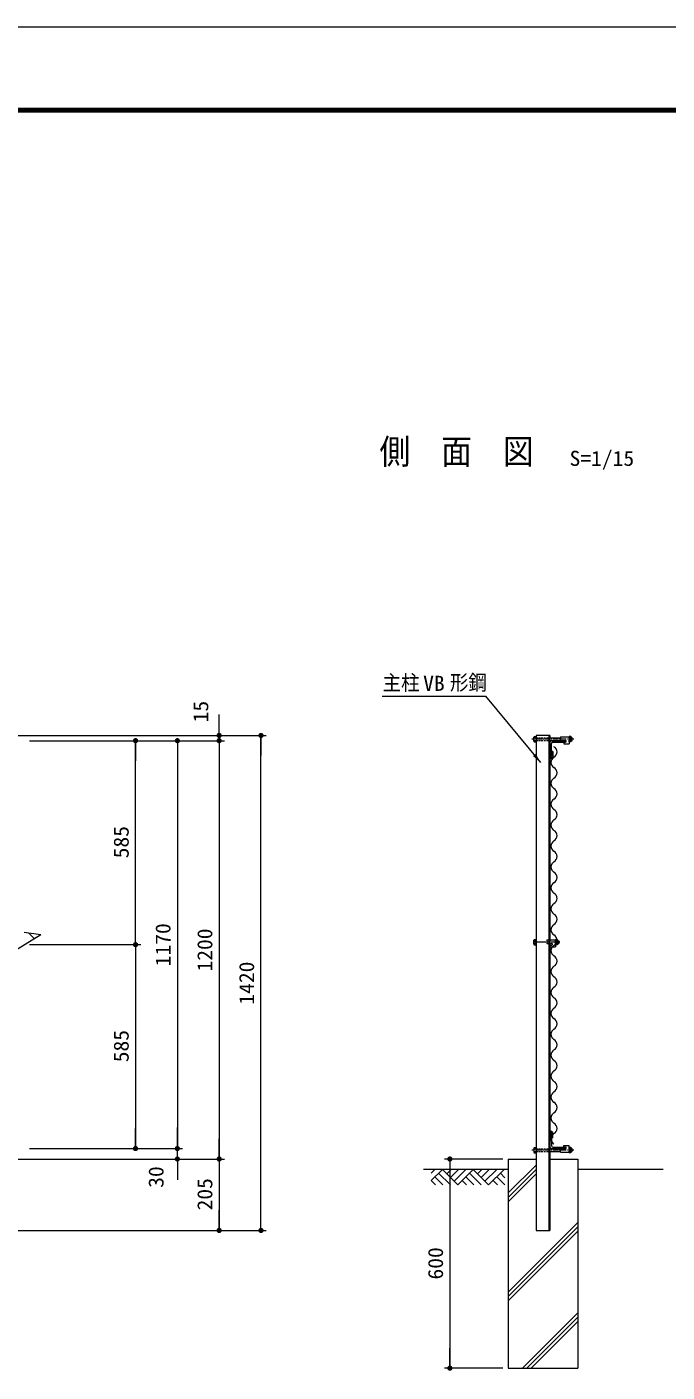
# Model space of a CAD drawing. Units: millimetres at full size. Extents: x -4455 to 4455, y -3150 to 3150.
# Drawn here: x -1090 to 747, y -709 to 3150 of the extents above; entities that cross this region are included whole.
import ezdxf
from ezdxf.enums import TextEntityAlignment as Align

# ---------------------------------------------------------------- set-up
doc = ezdxf.new("R2010")
doc.units = ezdxf.units.MM
doc.header["$LTSCALE"] = 20
for name, pattern in [('USER1', [2, 1.25, -0.25, 0.25, -0.25]), ('USER2', [4.7625, 3.175, -1.5875]), ('USER3', [1.125, 0.75, -0.125, 0.125, -0.125]), ('USER4', [0.375, 0.25, -0.125])]:
    doc.linetypes.add(name, pattern=pattern)
for name, color, linetype, lineweight in [('0-0_6文字', 3, 'Continuous', 18), ('0-1_4基礎', 4, 'Continuous', 18), ('0-2_5寸法', 1, 'Continuous', 18), ('0-3_SUNPOU', 1, 'Continuous', 18), ('0-4_1部材', 3, 'Continuous', 18), ('0-8_8部品', 3, 'Continuous', 18), ('0-A_2網', 4, 'Continuous', 18), ('0-C_GL', 7, 'Continuous', 18), ('0-D_0', 3, 'Continuous', 18), ('0-F_D-TTL', 7, 'Continuous', 18)]:
    doc.layers.add(name, color=color, linetype=linetype, lineweight=lineweight)
doc.styles.add('ＭＳ ゴシック', font='')
doc.styles.get('ＭＳ ゴシック').set_extended_font_data('MS Gothic')

# ---------------------------------------------------------------- blocks, each defined once
blk = doc.blocks.new('M1')
at = {"layer": '0-3_SUNPOU'}
blk.add_line((-5, 0), (-38.58, 0), dxfattribs=at)
for points in [[(0, 0), (-5, 0), (-4.96, 0.63)], [(0, 0), (-4.96, -0.63), (-5, 0)], [(0, 0), (-4.96, 0.63), (-4.84, 1.24)], [(0, 0), (-4.84, -1.24), (-4.96, -0.63)], [(0, 0), (-4.84, 1.24), (-4.65, 1.84)], [(0, 0), (-4.65, -1.84), (-4.84, -1.24)], [(0, 0), (-4.65, 1.84), (-4.38, 2.41)], [(0, 0), (-4.38, -2.41), (-4.65, -1.84)], [(0, 0), (-4.38, 2.41), (-4.05, 2.94)], [(0, 0), (-4.05, -2.94), (-4.38, -2.41)], [(0, 0), (-4.05, 2.94), (-3.64, 3.42)], [(0, 0), (-3.64, -3.42), (-4.05, -2.94)], [(0, 0), (-3.64, 3.42), (-3.19, 3.85)], [(0, 0), (-3.19, -3.85), (-3.64, -3.42)], [(0, 0), (-3.19, 3.85), (-2.68, 4.22)], [(0, 0), (-2.68, -4.22), (-3.19, -3.85)], [(0, 0), (-2.68, 4.22), (-2.13, 4.52)], [(0, 0), (-2.13, -4.52), (-2.68, -4.22)], [(0, 0), (-2.13, 4.52), (-1.55, 4.76)], [(0, 0), (-1.55, -4.76), (-2.13, -4.52)], [(0, 0), (-1.55, 4.76), (-0.94, 4.91)], [(0, 0), (-0.94, -4.91), (-1.55, -4.76)], [(0, 0), (-0.94, 4.91), (-0.31, 4.99)], [(0, 0), (-0.31, -4.99), (-0.94, -4.91)], [(0, 0), (-0.31, 4.99), (0.31, 4.99)], [(0, 0), (0.31, -4.99), (-0.31, -4.99)], [(0, 0), (0.31, 4.99), (0.94, 4.91)], [(0, 0), (0.94, 4.91), (1.55, 4.76)], [(0, 0), (1.55, 4.76), (2.13, 4.52)], [(0, 0), (2.13, 4.52), (2.68, 4.22)], [(0, 0), (2.68, 4.22), (3.19, 3.85)], [(0, 0), (3.19, 3.85), (3.64, 3.42)], [(0, 0), (3.64, 3.42), (4.05, 2.94)], [(0, 0), (4.05, 2.94), (4.38, 2.41)], [(0, 0), (4.38, 2.41), (4.65, 1.84)], [(0, 0), (4.65, 1.84), (4.84, 1.24)], [(0, 0), (4.84, 1.24), (4.96, 0.63)], [(0, 0), (4.96, 0.63), (5, 0)], [(0, 0), (0.94, -4.91), (0.31, -4.99)], [(0, 0), (1.55, -4.76), (0.94, -4.91)], [(0, 0), (2.13, -4.52), (1.55, -4.76)], [(0, 0), (2.68, -4.22), (2.13, -4.52)], [(0, 0), (3.19, -3.85), (2.68, -4.22)], [(0, 0), (3.64, -3.42), (3.19, -3.85)], [(0, 0), (4.05, -2.94), (3.64, -3.42)], [(0, 0), (4.38, -2.41), (4.05, -2.94)], [(0, 0), (4.65, -1.84), (4.38, -2.41)], [(0, 0), (4.84, -1.24), (4.65, -1.84)], [(0, 0), (4.96, -0.63), (4.84, -1.24)], [(0, 0), (5, 0), (4.96, -0.63)]]:
    blk.add_solid(points, dxfattribs=at)
blk = doc.blocks.new('GL-マーク')
at = {"layer": '0-D_0', "color": 1}
for p, q in [((-278.75, -14.14), (-264.61, 0)), ((-278.75, -42.43), (-236.32, 0)), ((-236.32, 0), (-177.24, -59.08)), ((-203.01, 0), (-219.67, -16.66)), ((-174.73, 0), (-205.53, -30.8)), ((-146.45, 0), (-191.38, -44.94)), ((-118.16, 0), (-177.24, -59.08)), ((-118.16, 0), (-59.08, -59.08)), ((-84.85, 0), (-101.51, -16.65)), ((-56.57, 0), (-87.36, -30.8)), ((-28.28, 0), (-73.22, -44.94)), ((0, 0), (-59.08, -59.08)), ((-278.75, -42.43), (-262.09, -59.08)), ((-264.61, -28.28), (-233.81, -59.08)), ((-250.46, -14.14), (-205.53, -59.08)), ((-160.59, -42.43), (-143.93, -59.08)), ((-146.44, -28.28), (-115.65, -59.08)), ((-132.3, -14.14), (-87.37, -59.08)), ((-25.77, -59.08), (-42.43, -42.43)), ((2.51, -59.08), (-28.28, -28.28)), ((3.33, -31.61), (-14.14, -14.14))]:
    blk.add_line(p, q, dxfattribs=at)

msp = doc.modelspace()

# ---------------------------------------------------------------- linework, layer by layer
at = {"layer": '0-0_6文字', "color": 7}
msp.add_lwpolyline([(-71.22, 1230.43), (225.35, 1230.43), (383.56, 1040.4)], dxfattribs=at)
msp.add_solid([(384.83, 1038.86), (361.64, 1058.58), (369.64, 1065.25)], dxfattribs=at)
at = {"layer": '0-1_4基礎', "color": 7}
for p, q in [((290.52, -97.32), (370.52, -97.32)), ((290.52, -97.32), (290.52, -697.32)), ((410.52, -97.32), (490.52, -97.32)), ((490.52, -97.32), (490.52, -697.32)), ((290.52, -697.32), (490.52, -697.32))]:
    msp.add_line(p, q, dxfattribs=at)
at = {"layer": '0-1_4基礎'}
for p, q in [((290.52, -194.81), (370.52, -114.81)), ((290.52, -207.31), (370.52, -127.31)), ((290.52, -219.81), (370.52, -139.81)), ((290.52, -479.4), (490.52, -279.4)), ((290.52, -491.9), (490.52, -291.9)), ((290.52, -504.4), (490.52, -304.4)), ((331.92, -697.32), (490.52, -538.71)), ((344.42, -697.32), (490.52, -551.21)), ((356.92, -697.32), (490.52, -563.71))]:
    msp.add_line(p, q, dxfattribs=at)
at = {"layer": '0-2_5寸法'}
for p, q in [((-538.68, 1147.68), (-538.68, 1177.68)), ((-1461.62, 1117.68), (-523.68, 1117.68)), ((-1083.31, 1117.68), (-403.68, 1117.68)), ((-1083.31, 1102.68), (-763.68, 1102.68)), ((-1083.31, 1102.68), (-523.68, 1102.68)), ((-1083.31, 1102.68), (-643.68, 1102.68)), ((-1083.31, 1102.68), (-523.68, 1102.68)), ((-778.68, 517.68), (-778.68, 1102.68)), ((-658.68, 1102.68), (-658.68, -67.32)), ((-538.68, 1102.68), (-538.68, 1117.68)), ((-538.68, 1102.68), (-538.68, -97.32)), ((-418.68, -302.32), (-418.68, 1117.68)), ((-538.68, 1072.68), (-538.68, 1042.68)), ((-1083.31, 517.68), (-763.68, 517.68)), ((-1083.31, 517.68), (-763.68, 517.68)), ((-778.68, 517.68), (-778.68, -67.32)), ((-658.68, -37.32), (-658.68, -7.32)), ((-1083.31, -67.32), (-643.68, -67.32)), ((-1083.31, -67.32), (-763.68, -67.32)), ((-1083.31, -67.32), (-643.68, -67.32)), ((-658.68, -97.32), (-658.68, -67.32)), ((-1410.35, -97.32), (-523.68, -97.32)), ((-1083.31, -97.32), (-643.68, -97.32)), ((-1083.31, -97.32), (-523.68, -97.32)), ((-538.68, -97.32), (-538.68, -302.32)), ((275.52, -97.32), (108.36, -97.32)), ((123.36, -97.32), (123.36, -697.32)), ((-658.68, -127.32), (-658.68, -157.32)), ((-1461.62, -302.32), (-523.68, -302.32)), ((-1461.62, -302.32), (-403.68, -302.32)), ((275.52, -697.32), (108.36, -697.32))]:
    msp.add_line(p, q, dxfattribs=at)
at = {"layer": '0-4_1部材', "color": 7}
for p, q in [((370.52, 1117.68), (370.52, -302.32)), ((407.02, 1117.68), (407.02, -302.32)), ((410.52, 1117.68), (410.52, -302.32)), ((410.52, 1057.68), (410.52, 1097.68)), ((414.52, 1060.68), (414.52, 1094.18)), ((419.02, 1098.68), (452.52, 1098.68)), ((410.52, 1054.09), (415.41, 1057.86)), ((410.52, 1057.68), (411.52, 1057.68)), ((410.52, 1049.66), (418.91, 1056.14)), ((415.41, 1071.53), (415.41, 1057.86)), ((418.91, 1071.53), (415.41, 1071.53)), ((418.91, 1071.53), (418.91, 1056.14)), ((410.52, -14.3), (418.91, -20.78)), ((410.52, -18.72), (415.41, -22.49)), ((410.52, -22.32), (410.52, -62.32)), ((410.52, -22.32), (411.52, -22.32)), ((414.52, -25.32), (414.52, -58.82)), ((415.41, -36.16), (415.41, -22.49)), ((418.91, -36.16), (415.41, -36.16)), ((418.91, -36.16), (418.91, -20.78)), ((419.02, -63.32), (452.52, -63.32))]:
    msp.add_line(p, q, dxfattribs=at)
at = {"layer": '0-4_1部材', "color": 4}
for p in [(-1140.4, 490.95), (-1098.31, 553.3)]:
    msp.add_line(p, (-1050.62, 546.67), dxfattribs=at)
at = {"layer": '0-4_1部材', "color": 7}
for points in [[(415.52, 1102.68), (455.52, 1102.68), (455.52, 1101.68)], [(415.52, -67.32), (455.52, -67.32), (455.52, -66.32)]]:
    msp.add_lwpolyline(points, dxfattribs=at)
for centre, radius, start, end in [((415.52, 1097.68), 5, 90, 180), ((419.02, 1094.18), 4.5, 90, 180), ((452.52, 1101.68), 3, 270, 0), ((411.52, 1060.68), 3, 270, 0), ((411.52, -25.32), 3, 0, 90), ((415.52, -62.32), 5, 180, 270), ((419.02, -58.82), 4.5, 180, 270), ((452.52, -66.32), 3, 0, 90)]:
    msp.add_arc(centre, radius, start, end, dxfattribs=at)
at = {"layer": '0-8_8部品', "color": 1, "linetype": 'USER3'}
for p, q in [((478.75, 1107.13), (358.15, 1107.13)), ((478.75, -71.77), (358.15, -71.77))]:
    msp.add_line(p, q, dxfattribs=at)
at = {"layer": '0-8_8部品'}
for p, q in [((364.12, 1101.21), (365.23, 1099.29)), ((364.81, 1111.13), (370.52, 1111.13)), ((364.81, 1103.13), (370.52, 1103.13)), ((365.23, 1114.97), (370.52, 1114.97)), ((410.52, 1111.13), (440.33, 1111.13)), ((410.52, 1103.13), (440.33, 1103.13)), ((440.33, 1113.45), (465.33, 1113.45)), ((440.33, 1113.45), (440.33, 1102.95)), ((440.33, 1102.95), (455.08, 1102.95)), ((450.33, 1098.45), (455.08, 1098.45)), ((450.33, 1098.45), (450.33, 1093.45)), ((450.33, 1093.45), (465.33, 1093.45)), ((465.33, 1099.29), (465.33, 1114.97)), ((465.33, 1113.45), (465.33, 1093.45)), ((471.05, 1111.13), (465.33, 1111.13)), ((471.05, 1103.13), (465.33, 1103.13)), ((470.63, 1099.29), (465.33, 1099.29)), ((471.73, 1101.21), (470.63, 1099.29)), ((471.73, 1101.21), (471.73, 1113.05)), ((364.12, 518.9), (364.12, 530.74)), ((364.12, 518.9), (365.23, 516.98)), ((364.81, 528.82), (370.52, 528.82)), ((364.81, 520.82), (370.52, 520.82)), ((365.23, 516.98), (370.52, 516.98)), ((370.52, 516.98), (370.52, 532.66)), ((410.52, 531.14), (426.27, 531.14)), ((410.52, 520.64), (416.02, 520.64)), ((411.27, 516.14), (416.02, 516.14)), ((426.27, 516.98), (426.27, 532.66)), ((431.57, 532.66), (426.27, 532.66)), ((426.27, 531.14), (426.27, 511.14)), ((431.99, 528.82), (426.27, 528.82)), ((431.99, 520.82), (426.27, 520.82)), ((432.67, 530.74), (431.57, 532.66)), ((432.67, 518.9), (432.67, 530.74)), ((432.67, 528.82), (436.23, 528.82)), ((432.67, 520.82), (436.23, 520.82)), ((436.23, 520.82), (436.23, 528.82)), ((364.12, -65.85), (365.23, -63.93)), ((364.81, -67.77), (370.52, -67.77)), ((364.81, -75.77), (370.52, -75.77)), ((410.52, -67.77), (440.33, -67.77)), ((410.52, -75.77), (440.33, -75.77)), ((440.33, -67.59), (455.08, -67.59)), ((440.33, -78.09), (440.33, -67.59)), ((450.33, -58.09), (465.33, -58.09)), ((450.33, -63.09), (450.33, -58.09)), ((450.33, -63.09), (455.08, -63.09)), ((465.33, -78.09), (465.33, -58.09)), ((465.33, -63.93), (465.33, -79.61)), ((470.63, -63.93), (465.33, -63.93)), ((471.05, -67.77), (465.33, -67.77)), ((471.05, -75.77), (465.33, -75.77)), ((471.73, -65.85), (470.63, -63.93)), ((471.73, -65.85), (471.73, -77.69)), ((365.23, -79.61), (370.52, -79.61)), ((440.33, -78.09), (465.33, -78.09))]:
    msp.add_line(p, q, dxfattribs=at)
at = {"layer": '0-8_8部品', "color": 7}
msp.add_line((410.52, 1117.68), (370.52, 1117.68), dxfattribs=at)
at = {"layer": '0-8_8部品', "linetype": 'USER4'}
for p, q in [((370.52, 1111.13), (410.52, 1111.13)), ((370.52, 1103.13), (410.52, 1103.13)), ((370.52, -67.77), (410.52, -67.77)), ((370.52, -75.77), (410.52, -75.77))]:
    msp.add_line(p, q, dxfattribs=at)
at = {"layer": '0-8_8部品', "color": 1, "linetype": 'USER1'}
msp.add_line((438.85, 524.82), (359.82, 524.82), dxfattribs=at)
at = {"layer": '0-8_8部品', "color": 1, "linetype": 'USER2'}
for p, q in [((401.27, 531.14), (401.27, 520.64)), ((401.27, 531.14), (410.52, 531.14)), ((401.27, 520.64), (410.52, 520.64))]:
    msp.add_line(p, q, dxfattribs=at)
at = {"layer": '0-8_8部品', "color": 1}
for p, q in [((432.67, 528.02), (436.63, 528.02)), ((432.67, 521.62), (436.63, 521.62))]:
    msp.add_line(p, q, dxfattribs=at)
at = {"layer": '0-8_8部品'}
for points in [[(364.12, 1101.21), (364.12, 1113.05), (365.23, 1114.97)], [(365.23, 1099.29), (370.52, 1099.29), (370.52, 1114.97)], [(471.73, 1113.05), (470.63, 1114.97), (465.33, 1114.97)], [(364.12, 530.74), (365.23, 532.66), (370.52, 532.66)], [(411.27, 516.14), (411.27, 511.14), (426.27, 511.14)], [(432.67, 518.9), (431.57, 516.98), (426.27, 516.98)], [(364.12, -65.85), (364.12, -77.69), (365.23, -79.61)], [(365.23, -63.93), (370.52, -63.93), (370.52, -79.61)], [(471.73, -77.69), (470.63, -79.61), (465.33, -79.61)]]:
    msp.add_lwpolyline(points, dxfattribs=at)
for centre, radius, start, end in [((367.15, 1113.05), 3.03, 180, 219.3382), ((376.12, 1107.13), 12, 160.52878, 199.47122), ((367.15, 1101.21), 3.03, 140.6618, 180), ((455.08, 1100.7), 2.25, 270, 90), ((459.73, 1107.13), 12, 340.52878, 19.47122), ((468.71, 1113.05), 3.03, 320.6618, 0), ((468.71, 1101.21), 3.03, 0, 39.3382), ((468.58, 1107.13), 6.71, 298.05542, 61.94458), ((367.15, 530.74), 3.03, 180, 219.3382), ((376.12, 524.82), 12, 160.52878, 199.47122), ((367.15, 518.9), 3.03, 140.6618, 180), ((416.02, 518.39), 2.25, 270, 90), ((420.67, 524.82), 12, 340.52878, 19.47122), ((429.65, 530.74), 3.03, 320.6618, 0), ((429.65, 518.9), 3.03, 0, 39.3382), ((429.3, 524.82), 8, 330, 30), ((367.15, -65.85), 3.03, 180, 219.3382), ((376.12, -71.77), 12, 160.52878, 199.47122), ((367.15, -77.69), 3.03, 140.6618, 180), ((455.08, -65.34), 2.25, 270, 90), ((459.73, -71.77), 12, 340.52878, 19.47122), ((468.71, -65.85), 3.03, 320.6618, 0), ((468.71, -77.69), 3.03, 0, 39.3382), ((468.58, -71.77), 6.71, 298.05542, 61.94458)]:
    msp.add_arc(centre, radius, start, end, dxfattribs=at)
at = {"layer": '0-A_2網'}
msp.add_line((-1069.46, 534.97), (-1086.09, 551.6), dxfattribs=at)
at = {"layer": '0-A_2網', "color": 2}
for centre, start, end in [((414.09, 1070.39), 298.07249, 61.92751), ((430.09, 1040.39), 118.07249, 241.92751), ((414.09, 1010.39), 298.07249, 61.92751), ((430.09, 980.39), 118.07249, 241.92751), ((414.09, 950.39), 298.07249, 61.92751), ((430.09, 920.39), 118.07249, 241.92751), ((414.09, 890.39), 298.07249, 61.92751), ((430.09, 860.39), 118.07249, 241.92751), ((430.09, 800.39), 118.07249, 241.92751), ((414.09, 830.39), 298.07249, 61.92751), ((414.09, 770.39), 298.07249, 61.92751), ((430.09, 740.39), 118.07249, 241.92751), ((430.09, 680.39), 118.07249, 241.92751), ((414.09, 710.39), 298.07249, 61.92751), ((414.09, 650.39), 298.07249, 61.92751), ((430.09, 620.39), 118.07249, 241.92751), ((414.09, 590.39), 298.07249, 61.92751), ((430.09, 560.39), 118.07249, 241.92751), ((414.09, 530.39), 298.07249, 61.92751), ((430.09, 500.39), 118.07249, 241.92751), ((414.09, 470.39), 298.07249, 61.92751), ((430.09, 440.39), 118.07249, 241.92751), ((414.09, 410.39), 298.07249, 61.92751), ((430.09, 380.39), 118.07249, 241.92751), ((414.09, 350.39), 298.07249, 61.92751), ((430.09, 320.39), 118.07249, 241.92751), ((430.09, 260.39), 118.07249, 241.92751), ((414.09, 290.39), 298.07249, 61.92751), ((414.09, 230.39), 298.07249, 61.92751), ((430.09, 200.39), 118.07249, 241.92751), ((430.09, 140.39), 118.07249, 241.92751), ((414.09, 170.39), 298.07249, 61.92751), ((414.09, 110.39), 298.07249, 61.92751), ((430.09, 80.39), 118.07249, 241.92751), ((414.09, 50.39), 298.07249, 61.92751), ((430.09, 20.39), 118.07249, 241.92751), ((414.09, -9.61), 298.07249, 61.92751), ((430.09, -39.61), 118.07249, 241.92751)]:
    msp.add_arc(centre, 17, start, end, dxfattribs=at)
at = {"layer": '0-C_GL'}
for p, q in [((290.52, -127.32), (47.79, -127.32)), ((735.81, -127.32), (490.52, -127.32)), ((370.52, -302.32), (410.52, -302.32))]:
    msp.add_line(p, q, dxfattribs=at)
at = {"layer": '0-F_D-TTL', "color": 2}
msp.add_lwpolyline([(-4455.04, 3150.21), (4454.66, 3150.21), (4454.66, -3150.21), (-4455.04, -3150.21)], close=True, dxfattribs=at)
at = {"layer": '0-F_D-TTL'}
for points in [[(-4168.65, 2916.87), (4168.28, 2916.87), (4168.28, -2916.87), (-4168.65, -2916.87)], [(-4166, 2914.21), (4165.63, 2914.21), (4165.63, -2914.21), (-4166, -2914.21)], [(-4163.35, 2911.56), (4162.97, 2911.56), (4162.97, -2911.56), (-4163.35, -2911.56)], [(-4160.7, 2908.91), (4160.32, 2908.91), (4160.32, -2908.91), (-4160.7, -2908.91)], [(-4158.05, 2906.26), (4157.67, 2906.26), (4157.67, -2906.26), (-4158.05, -2906.26)]]:
    msp.add_lwpolyline(points, close=True, dxfattribs=at)

# ---------------------------------------------------------------- block references
at = {"layer": '0-2_5寸法', "xscale": 1.5, "yscale": 1.5}
for p, rotation in [((-538.68, 1117.68), 270), ((-418.68, 1117.68), 90), ((-778.68, 1102.68), 90), ((-658.68, 1102.68), 90), ((-538.68, 1102.68), 90), ((-538.68, 1102.68), 90), ((-778.68, 517.68), 270), ((-778.68, 517.68), 90), ((-778.68, -67.32), 270), ((-658.68, -67.32), 270), ((-658.68, -67.32), 270), ((-538.68, -97.32), 270), ((-658.68, -97.32), 90), ((-538.68, -97.32), 90), ((123.36, -97.32), 90), ((-538.68, -302.32), 270), ((-418.68, -302.32), 270), ((123.36, -697.32), 270)]:
    msp.add_blockref('M1', p, dxfattribs=dict(at, rotation=rotation))
at = {"layer": '0-C_GL', "xscale": 0.75, "yscale": 0.75}
msp.add_blockref('GL-マーク', (278.93, -127.32), dxfattribs=at)

# ---------------------------------------------------------------- texts
at = {"layer": '0-0_6文字', "color": 7, "style": 'ＭＳ ゴシック', "width": 0.9}
msp.add_text('側\u3000面\u3000図', height=72.14, dxfattribs=at).set_placement((-78.82, 1874.47), align=Align.BOTTOM_LEFT)
at = {"layer": '0-0_6文字', "style": 'ＭＳ ゴシック'}
for s, width, p in [('S=1/15', 1.05, (466.77, 1877.92)), ('主柱', 0.9, (-69.75, 1234.37)), ('VB', 1.05, (46.65, 1232.56)), ('形鋼', 0.9, (123.33, 1234.8))]:
    msp.add_text(s, height=43.26, dxfattribs=dict(at, width=width)).set_placement(p, align=Align.BOTTOM_LEFT)
at = {"layer": '0-2_5寸法', "color": 3, "style": 'ＭＳ ゴシック', "width": 1.05}
for s, p in [('15', (-556.98, 1155.22)), ('585', (-785.35, 765.18)), ('1170', (-665.35, 455.43)), ('1200', (-545.35, 440.43)), ('1420', (-425.35, 345.43)), ('585', (-785.35, 180.18)), ('30', (-685.28, -179.98)), ('205', (-545.35, -244.82)), ('600', (116.69, -443.07))]:
    msp.add_text(s, height=43.26, rotation=90, dxfattribs=at).set_placement(p, align=Align.BOTTOM_LEFT)

doc.saveas('drawing.dxf')
